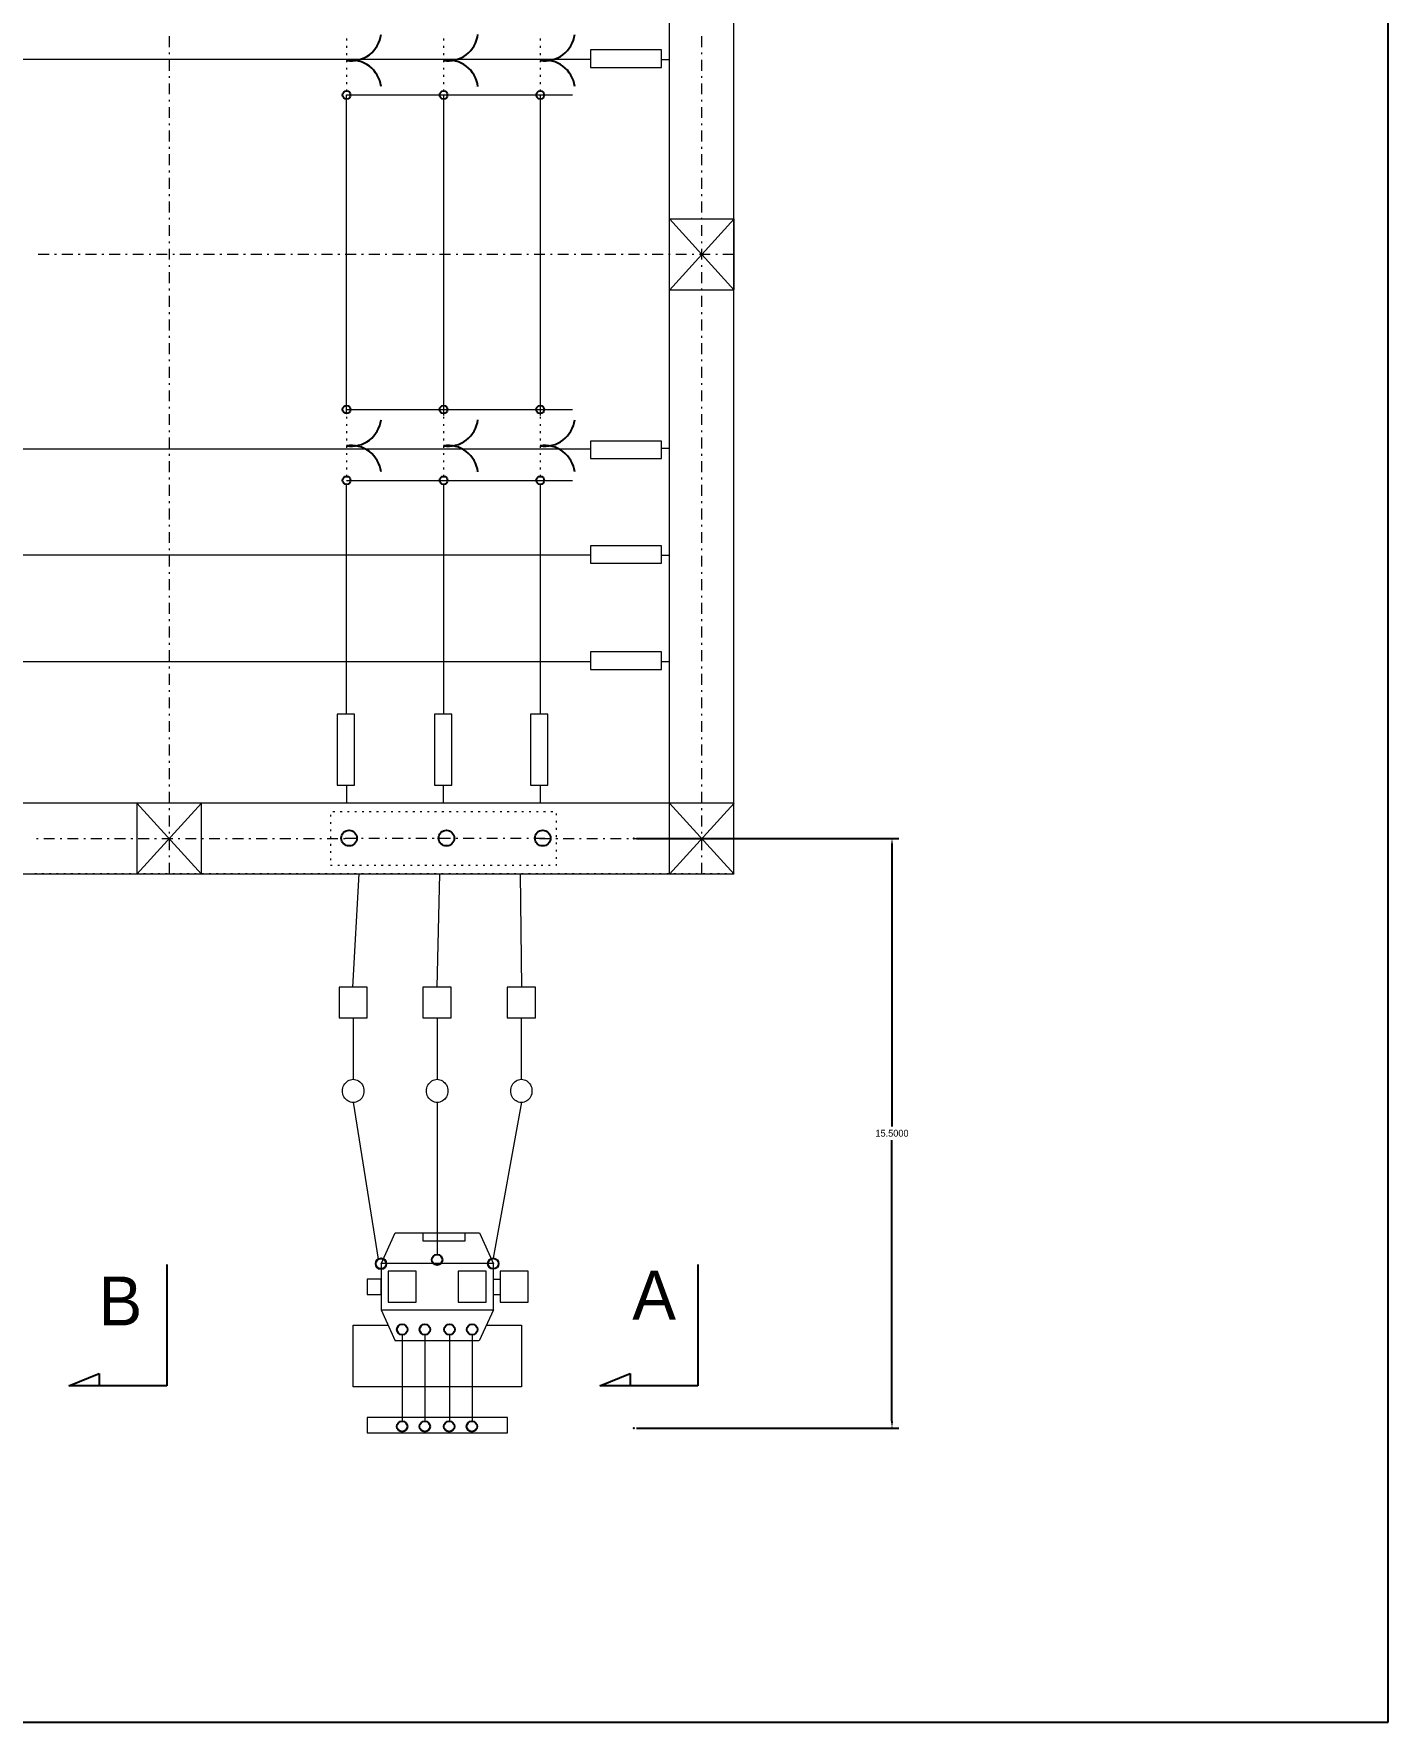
# Model space of a CAD drawing. Extents: x -61 to 79, y -16 to 64.
# Drawn here: x 43.36 to 78.97, y -16.41 to 27.98 of the extents above; entities that cross this region are included whole.
import ezdxf

# ---------------------------------------------------------------- set-up
doc = ezdxf.new("R2010")
doc.units = 0
doc.header["$MEASUREMENT"] = 0
doc.layers.get('0').update_dxf_attribs({"linetype": 'CONTINUOUS'})
doc.dimstyles.get("Standard").update_dxf_attribs({"dimtxt": 0.18, "dimasz": 0.18, "dimexe": 0.18, "dimexo": 0.0625, "dimgap": 0.09, "dimtad": 0, "dimtih": 1, "dimtoh": 1, "dimdec": 4, "dimzin": 0, "dimdsep": 46, "dimtxsty": 'Standard', "dimcen": 0.09, "dimadec": 0, "dimazin": 0, "dimtfac": 1, "dimtdec": 4, "dimtofl": 0, "dimtmove": 0, "dimatfit": 3, "dimfxl": 1, "dimtolj": 1, "dimtzin": 0, "dimarcsym": 0})

# ---------------------------------------------------------------- blocks, each defined once
blk = doc.blocks.new('*D19')
at = {"color": 0, "lineweight": -2, "transparency": 16777216}
for p, q in [((59.201, 6.826), (66.103, 6.826)), ((65.923, 6.646), (65.923, -0.744)), ((65.923, -8.494), (65.923, -1.104)), ((59.201, -8.674), (66.103, -8.674))]:
    blk.add_line(p, q, dxfattribs=at)
at = {"color": 0, "transparency": 16777216}
for p in [(59.139, 6.826), (59.139, -8.674), (65.923, -8.674)]:
    blk.add_point(p, dxfattribs=at)
for points in [[(65.893, 6.646), (65.953, 6.646), (65.923, 6.826)], [(65.893, -8.494), (65.953, -8.494), (65.923, -8.674)]]:
    blk.add_solid(points, dxfattribs=at)
at = {"color": 0, "transparency": 16777216, "insert": (65.923, -0.924), "char_height": 0.18, "attachment_point": 5}
blk.add_mtext('\\A1;15.5000', dxfattribs=at)

msp = doc.modelspace()

# ---------------------------------------------------------------- linework, layer by layer
at = {"color": 7, "true_color": 0xffffff}
for p, q in [((78.97177, -16.4069), (78.97177, 63.5931)), ((46.85354, -4.37755), (46.85354, -7.56647)), ((60.81649, -4.37755), (60.81649, -7.56647)), ((44.2771, -7.56647), (45.07736, -7.24084)), ((45.07736, -7.24084), (45.07736, -7.56647)), ((58.24005, -7.56647), (59.04032, -7.24084)), ((59.04032, -7.24084), (59.04032, -7.56647)), ((46.85354, -7.56647), (44.2771, -7.56647)), ((60.81649, -7.56647), (58.24005, -7.56647)), ((-61.02823, -16.4069), (78.97177, -16.4069))]:
    msp.add_line(p, q, dxfattribs=at)
at = {"lineweight": 9}
for p, q in [((51.58151, 26.36971), (57.52107, 26.36971)), ((51.58151, 18.10106), (57.52107, 18.10106)), ((51.58151, 16.23843), (57.52107, 16.23843))]:
    msp.add_line(p, q, dxfattribs=at)
at = {"color": 33, "lineweight": 9}
for p, q in [((51.58151, 17.99472), (51.58151, 26.3697)), ((51.58151, 10.09144), (51.58151, 16.1323))]:
    msp.add_line(p, q, dxfattribs=at)
at = {"lineweight": 9}
for points in [[(61.76521, 5.8949), (61.76521, 38.46974), (-51.98675, 38.46974), (-50.28564, 36.60121)], [(-51.98675, 38.46974), (-51.98675, 5.8949), (61.76521, 5.8949), (61.71741, 5.8949)], [(60.06979, 5.8949), (60.06979, 38.46974), (61.77111, 36.60121)], [(46.91346, 27.91582), (46.91346, 27.62943)], [(51.58151, 27.85012), (51.58151, 27.80232)], [(51.58151, 27.65912), (51.58151, 27.61132)], [(54.13044, 27.85012), (54.13044, 27.80232)], [(54.13044, 27.65912), (54.13044, 27.61132)], [(56.67347, 27.85012), (56.67347, 27.80232)], [(56.67347, 27.65912), (56.67347, 27.61132)], [(60.9174, 27.91582), (60.9174, 27.62943)], [(46.91346, 27.48602), (46.91346, 27.43821)], [(46.91346, 27.29502), (46.91346, 27.00841)], [(51.58151, 27.46812), (51.58151, 27.42032)], [(51.58151, 27.27712), (51.58151, 27.22932)], [(51.58151, 27.08612), (51.58151, 27.03832)], [(54.13044, 27.46812), (54.13044, 27.42032)], [(54.13044, 27.27712), (54.13044, 27.22932)], [(54.13044, 27.08612), (54.13044, 27.03832)], [(56.67347, 27.46812), (56.67347, 27.42032)], [(56.67347, 27.27712), (56.67347, 27.22932)], [(56.67347, 27.08612), (56.67347, 27.03832)], [(59.86568, 27.30091), (60.07528, 27.30091)], [(60.9174, 27.48602), (60.9174, 27.43821)], [(60.9174, 27.29502), (60.9174, 27.00841)], [(46.91346, 26.86521), (46.91346, 26.81741)], [(46.91346, 26.67421), (46.91346, 26.3876)], [(51.58151, 26.89512), (51.58151, 26.84731)], [(51.58151, 26.70412), (51.58151, 26.65631)], [(54.13044, 26.89512), (54.13044, 26.84731)], [(54.13044, 26.70412), (54.13044, 26.65631)], [(56.67347, 26.89512), (56.67347, 26.84731)], [(56.67347, 26.70412), (56.67347, 26.65631)], [(60.9174, 26.86521), (60.9174, 26.81741)], [(60.9174, 26.67421), (60.9174, 26.3876)], [(46.91346, 26.24441), (46.91346, 26.1966)], [(51.58151, 26.51312), (51.58151, 26.46531)], [(54.13044, 26.51312), (54.13044, 26.46531)], [(54.98415, 26.59061), (54.98415, 26.59061)], [(56.67347, 26.51312), (56.67347, 26.46531)], [(60.9174, 26.24441), (60.9174, 26.1966)], [(46.91346, 26.0534), (46.91346, 25.7668)], [(60.9174, 26.0534), (60.9174, 25.7668)], [(46.91346, 25.6236), (46.91346, 25.5758)], [(46.91346, 25.4326), (46.91346, 25.14599)], [(60.9174, 25.6236), (60.9174, 25.5758)], [(60.9174, 25.4326), (60.9174, 25.14599)], [(46.91346, 25.00279), (46.91346, 24.95499)], [(60.9174, 25.00279), (60.9174, 24.95499)], [(46.91346, 24.81179), (46.91346, 24.52519)], [(60.9174, 24.81179), (60.9174, 24.52519)], [(46.91346, 24.38199), (46.91346, 24.33418)], [(46.91346, 24.19099), (46.91346, 23.90438)], [(60.9174, 24.38199), (60.9174, 24.33418)], [(60.9174, 24.19099), (60.9174, 23.90438)], [(46.91346, 23.76118), (46.91346, 23.71338)], [(46.91346, 23.57018), (46.91346, 23.28357)], [(60.9174, 23.76118), (60.9174, 23.71338)], [(60.9174, 23.57018), (60.9174, 23.28357)], [(46.91346, 23.14038), (46.91346, 23.09257)], [(60.06979, 21.25416), (60.06979, 23.11047), (61.76521, 23.11047), (61.76521, 21.25416)], [(61.77111, 23.11047), (60.06979, 21.24216)], [(60.06979, 23.11047), (61.77111, 21.24216)], [(60.9174, 23.14038), (60.9174, 23.09257)], [(46.91346, 22.94937), (46.91346, 22.66277)], [(60.9174, 22.94937), (60.9174, 22.66277)], [(46.91346, 22.51957), (46.91346, 22.47177)], [(46.91346, 22.32857), (46.91346, 22.04196)], [(60.9174, 22.51957), (60.9174, 22.47177)], [(60.9174, 22.32857), (60.9174, 22.04196)], [(43.76163, 22.17926), (43.47502, 22.17926)], [(43.95263, 22.17926), (43.90483, 22.17926)], [(44.38243, 22.17926), (44.09583, 22.17926)], [(44.57344, 22.17926), (44.52563, 22.17926)], [(45.00324, 22.17926), (44.71663, 22.17926)], [(45.19424, 22.17926), (45.14644, 22.17926)], [(45.62405, 22.17926), (45.33744, 22.17926)], [(45.81505, 22.17926), (45.76725, 22.17926)], [(46.24485, 22.17926), (45.95825, 22.17926)], [(46.43585, 22.17926), (46.38805, 22.17926)], [(46.86566, 22.17926), (46.57905, 22.17926)], [(46.91346, 21.89876), (46.91346, 21.85096)], [(47.05666, 22.17926), (47.00886, 22.17926)], [(47.48647, 22.17926), (47.19986, 22.17926)], [(47.67747, 22.17926), (47.62966, 22.17926)], [(48.10727, 22.17926), (47.82066, 22.17926)], [(48.29827, 22.17926), (48.25047, 22.17926)], [(48.72808, 22.17926), (48.44147, 22.17926)], [(48.91908, 22.17926), (48.87128, 22.17926)], [(49.34888, 22.17926), (49.06228, 22.17926)], [(49.53988, 22.17926), (49.49208, 22.17926)], [(49.96969, 22.17926), (49.68308, 22.17926)], [(50.16069, 22.17926), (50.11289, 22.17926)], [(50.5905, 22.17926), (50.30389, 22.17926)], [(50.7815, 22.17926), (50.73369, 22.17926)], [(51.2113, 22.17926), (50.92491, 22.17926)], [(51.4023, 22.17926), (51.3545, 22.17926)], [(51.83211, 22.17926), (51.54571, 22.17926)], [(52.02311, 22.17926), (51.97531, 22.17926)], [(52.45291, 22.17926), (52.16652, 22.17926)], [(52.64391, 22.17926), (52.59632, 22.17926)], [(53.07372, 22.17926), (52.78732, 22.17926)], [(53.26472, 22.17926), (53.21713, 22.17926)], [(53.69453, 22.17926), (53.40813, 22.17926)], [(53.88553, 22.17926), (53.83793, 22.17926)], [(54.31533, 22.17926), (54.02894, 22.17926)], [(54.50633, 22.17926), (54.45874, 22.17926)], [(54.93614, 22.17926), (54.64974, 22.17926)], [(55.12714, 22.17926), (55.07955, 22.17926)], [(55.55694, 22.17926), (55.27055, 22.17926)], [(55.74794, 22.17926), (55.70035, 22.17926)], [(56.17775, 22.17926), (55.89135, 22.17926)], [(56.36875, 22.17926), (56.32116, 22.17926)], [(56.79856, 22.17926), (56.51216, 22.17926)], [(56.98977, 22.17926), (56.94196, 22.17926)], [(57.41936, 22.17926), (57.13297, 22.17926)], [(57.61057, 22.17926), (57.56277, 22.17926)], [(58.04017, 22.17926), (57.75377, 22.17926)], [(58.23138, 22.17926), (58.18358, 22.17926)], [(58.66118, 22.17926), (58.37458, 22.17926)], [(58.85219, 22.17926), (58.80438, 22.17926)], [(59.28199, 22.17926), (58.99538, 22.17926)], [(59.47299, 22.17926), (59.42519, 22.17926)], [(59.9028, 22.17926), (59.61619, 22.17926)], [(60.0938, 22.17926), (60.04599, 22.17926)], [(60.5236, 22.17926), (60.237, 22.17926)], [(60.7146, 22.17926), (60.6668, 22.17926)], [(61.14441, 22.17926), (60.8578, 22.17926)], [(60.9174, 21.89876), (60.9174, 21.85096)], [(61.33541, 22.17926), (61.28761, 22.17926)], [(61.76521, 22.17926), (61.47861, 22.17926)], [(46.91346, 21.70776), (46.91346, 21.42116)], [(60.9174, 21.70776), (60.9174, 21.42116)], [(46.91346, 21.27796), (46.91346, 21.23015)], [(46.91346, 21.08696), (46.91346, 20.80035)], [(60.06979, 21.24805), (61.76521, 21.24805)], [(60.9174, 21.27796), (60.9174, 21.23015)], [(60.9174, 21.08696), (60.9174, 20.80035)], [(46.91346, 20.65715), (46.91346, 20.60935)], [(46.91346, 20.46615), (46.91346, 20.17954)], [(60.9174, 20.65715), (60.9174, 20.60935)], [(60.9174, 20.46615), (60.9174, 20.17954)], [(46.91346, 20.03634), (46.91346, 19.98854)], [(60.9174, 20.03634), (60.9174, 19.98854)], [(46.91346, 19.84534), (46.91346, 19.55874)], [(60.9174, 19.84534), (60.9174, 19.55874)], [(46.91346, 19.41554), (46.91346, 19.36774)], [(46.91346, 19.22454), (46.91346, 18.93793)], [(60.9174, 19.41554), (60.9174, 19.36774)], [(60.9174, 19.22454), (60.9174, 18.93793)], [(46.91346, 18.79473), (46.91346, 18.74693)], [(60.9174, 18.79473), (60.9174, 18.74693)], [(46.91346, 18.60373), (46.91346, 18.31712)], [(60.9174, 18.60373), (60.9174, 18.31712)], [(46.91346, 18.17393), (46.91346, 18.12612)], [(46.91346, 17.98293), (46.91346, 17.69632)], [(51.58151, 17.90985), (51.58151, 17.86204)], [(54.13044, 17.90985), (54.13044, 17.86204)], [(56.67347, 17.90985), (56.67347, 17.86204)], [(60.9174, 18.17393), (60.9174, 18.12612)], [(60.9174, 17.98293), (60.9174, 17.69632)], [(46.91346, 17.55312), (46.91346, 17.50532)], [(46.91346, 17.36212), (46.91346, 17.07551)], [(51.58151, 17.71885), (51.58151, 17.67104)], [(51.58151, 17.52785), (51.58151, 17.48004)], [(51.58151, 17.33684), (51.58151, 17.28904)], [(54.13044, 17.71885), (54.13044, 17.67104)], [(54.13044, 17.52785), (54.13044, 17.48004)], [(54.13044, 17.33684), (54.13044, 17.28904)], [(56.67347, 17.71885), (56.67347, 17.67104)], [(56.67347, 17.52785), (56.67347, 17.48004)], [(56.67347, 17.33684), (56.67347, 17.28904)], [(60.9174, 17.55312), (60.9174, 17.50532)], [(60.9174, 17.36212), (60.9174, 17.07551)], [(46.91346, 16.93231), (46.91346, 16.88451)], [(51.58151, 17.14584), (51.58151, 17.09804)], [(51.58151, 16.95484), (51.58151, 16.90704)], [(54.13044, 17.14584), (54.13044, 17.09804)], [(54.13044, 16.95484), (54.13044, 16.90704)], [(56.67347, 17.14584), (56.67347, 17.09804)], [(56.67347, 16.95484), (56.67347, 16.90704)], [(59.86568, 17.08105), (60.07528, 17.08105)], [(60.9174, 16.93231), (60.9174, 16.88451)], [(46.91346, 16.74131), (46.91346, 16.45471)], [(51.58151, 16.76384), (51.58151, 16.71604)], [(51.58151, 16.57284), (51.58151, 16.52504)], [(54.13044, 16.76384), (54.13044, 16.71604)], [(54.13044, 16.57284), (54.13044, 16.52504)], [(54.98415, 16.45933), (54.98415, 16.45933)], [(56.67347, 16.76384), (56.67347, 16.71604)], [(56.67347, 16.57284), (56.67347, 16.52504)], [(60.9174, 16.74131), (60.9174, 16.45471)], [(46.91346, 16.31151), (46.91346, 16.26371)], [(46.91346, 16.12051), (46.91346, 15.8339)], [(51.58151, 16.38184), (51.58151, 16.33404)], [(54.13044, 16.38184), (54.13044, 16.33404)], [(56.67347, 16.38184), (56.67347, 16.33404)], [(60.9174, 16.31151), (60.9174, 16.26371)], [(60.9174, 16.12051), (60.9174, 15.8339)], [(46.91346, 15.6907), (46.91346, 15.6429)], [(60.9174, 15.6907), (60.9174, 15.6429)], [(46.91346, 15.4997), (46.91346, 15.21309)], [(60.9174, 15.4997), (60.9174, 15.21309)], [(46.91346, 15.0699), (46.91346, 15.02209)], [(46.91346, 14.87868), (46.91346, 14.59229)], [(60.9174, 15.0699), (60.9174, 15.02209)], [(60.9174, 14.87868), (60.9174, 14.59229)], [(46.91346, 14.44909), (46.91346, 14.40129)], [(46.91346, 14.25788), (46.91346, 13.97148)], [(59.86568, 14.27081), (60.07528, 14.27081)], [(60.9174, 14.44909), (60.9174, 14.40129)], [(60.9174, 14.25788), (60.9174, 13.97148)], [(46.91346, 13.82828), (46.91346, 13.78048)], [(60.9174, 13.82828), (60.9174, 13.78048)], [(46.91346, 13.63707), (46.91346, 13.35068)], [(60.9174, 13.63707), (60.9174, 13.35068)], [(46.91346, 13.20727), (46.91346, 13.15968)], [(46.91346, 13.01627), (46.91346, 12.72987)], [(60.9174, 13.20727), (60.9174, 13.15968)], [(60.9174, 13.01627), (60.9174, 12.72987)], [(46.91346, 12.58646), (46.91346, 12.53887)], [(60.9174, 12.58646), (60.9174, 12.53887)], [(46.91346, 12.39546), (46.91346, 12.10906)], [(60.9174, 12.39546), (60.9174, 12.10906)], [(46.91346, 11.96566), (46.91346, 11.91806)], [(46.91346, 11.77465), (46.91346, 11.48826)], [(60.9174, 11.96566), (60.9174, 11.91806)], [(60.9174, 11.77465), (60.9174, 11.48826)], [(46.91346, 11.34485), (46.91346, 11.29726)], [(46.91346, 11.15385), (46.91346, 10.86745)], [(59.86568, 11.47604), (60.07528, 11.47604)], [(60.9174, 11.34485), (60.9174, 11.29726)], [(60.9174, 11.15385), (60.9174, 10.86745)], [(46.91346, 10.72404), (46.91346, 10.67645)], [(60.9174, 10.72404), (60.9174, 10.67645)], [(46.91346, 10.53304), (46.91346, 10.24665)], [(60.9174, 10.53304), (60.9174, 10.24665)], [(46.91346, 10.10324), (46.91346, 10.05565)], [(46.91346, 9.91224), (46.91346, 9.62584)], [(60.9174, 10.10324), (60.9174, 10.05565)], [(60.9174, 9.91224), (60.9174, 9.62584)], [(46.91346, 9.48243), (46.91346, 9.43484)], [(60.9174, 9.48243), (60.9174, 9.43484)], [(46.91346, 9.29143), (46.91346, 9.00503)], [(60.9174, 9.29143), (60.9174, 9.00503)], [(46.91346, 8.86163), (46.91346, 8.81382)], [(46.91346, 8.67062), (46.91346, 8.38423)], [(60.9174, 8.86163), (60.9174, 8.81382)], [(60.9174, 8.67062), (60.9174, 8.38423)], [(46.91346, 8.24082), (46.91346, 8.19302)], [(46.91346, 8.04982), (46.91346, 7.76342)], [(51.5754, 8.22292), (51.5754, 7.76342)], [(54.12433, 8.22292), (54.12433, 7.76342)], [(56.66736, 8.22292), (56.66736, 7.76342)], [(60.9174, 8.24082), (60.9174, 8.19302)], [(60.9174, 8.04982), (60.9174, 7.76342)], [(61.76521, 7.75732), (-51.98675, 7.75732), (-50.28564, 5.889)], [(47.76696, 5.889), (46.06564, 7.75732), (46.06564, 5.90079)], [(47.76696, 7.75732), (46.06564, 5.889)], [(46.91346, 7.62001), (46.91346, 7.57221)], [(47.76107, 7.75732), (47.76107, 5.90079)], [(61.77111, 7.75732), (60.06979, 5.889)], [(60.06979, 7.75732), (61.77111, 5.889)], [(60.9174, 7.62001), (60.9174, 7.57221)], [(46.91346, 7.42901), (46.91346, 7.14241)], [(51.1576, 7.44691), (51.1576, 7.39911)], [(51.1576, 7.25591), (51.1576, 7.20811)], [(51.27111, 7.52462), (51.2233, 7.52462)], [(51.46211, 7.52462), (51.41431, 7.52462)], [(51.65311, 7.52462), (51.60531, 7.52462)], [(51.84411, 7.52462), (51.79631, 7.52462)], [(52.03511, 7.52462), (51.98731, 7.52462)], [(52.22611, 7.52462), (52.17831, 7.52462)], [(52.41711, 7.52462), (52.36931, 7.52462)], [(52.60811, 7.52462), (52.56031, 7.52462)], [(52.79912, 7.52462), (52.75152, 7.52462)], [(52.99012, 7.52462), (52.94252, 7.52462)], [(53.18112, 7.52462), (53.13353, 7.52462)], [(53.37233, 7.52462), (53.32453, 7.52462)], [(53.56333, 7.52462), (53.51553, 7.52462)], [(53.75433, 7.52462), (53.70653, 7.52462)], [(53.94533, 7.52462), (53.89753, 7.52462)], [(54.13633, 7.52462), (54.08853, 7.52462)], [(54.32733, 7.52462), (54.27953, 7.52462)], [(54.51834, 7.52462), (54.47053, 7.52462)], [(54.70934, 7.52462), (54.66153, 7.52462)], [(54.90034, 7.52462), (54.85254, 7.52462)], [(55.09134, 7.52462), (55.04375, 7.52462)], [(55.28234, 7.52462), (55.23475, 7.52462)], [(55.47355, 7.52462), (55.42575, 7.52462)], [(55.66455, 7.52462), (55.61675, 7.52462)], [(55.85555, 7.52462), (55.80775, 7.52462)], [(56.04655, 7.52462), (55.99875, 7.52462)], [(56.23756, 7.52462), (56.18975, 7.52462)], [(56.42856, 7.52462), (56.38075, 7.52462)], [(56.61956, 7.52462), (56.57176, 7.52462)], [(56.81056, 7.52462), (56.76276, 7.52462)], [(57.00156, 7.52462), (56.95376, 7.52462)], [(57.10306, 7.43491), (57.10306, 7.48271)], [(57.10306, 7.24391), (57.10306, 7.29171)], [(60.9174, 7.42901), (60.9174, 7.14241)], [(43.42722, 6.82611), (43.47502, 6.82611)], [(43.61822, 6.82611), (43.90483, 6.82611)], [(44.04803, 6.82611), (44.09583, 6.82611)], [(44.23903, 6.82611), (44.52563, 6.82611)], [(44.66883, 6.82611), (44.71663, 6.82611)], [(44.86004, 6.82611), (45.14644, 6.82611)], [(45.28964, 6.82611), (45.33744, 6.82611)], [(45.48085, 6.82611), (45.76725, 6.82611)], [(45.91044, 6.82611), (45.95825, 6.82611)], [(46.10165, 6.82611), (46.38805, 6.82611)], [(46.53146, 6.82611), (46.57905, 6.82611)], [(46.72246, 6.82611), (47.00886, 6.82611)], [(46.91346, 6.99921), (46.91346, 6.9514)], [(46.91346, 6.80821), (46.91346, 6.5216)], [(47.15227, 6.82611), (47.19986, 6.82611)], [(47.34327, 6.82611), (47.62966, 6.82611)], [(47.77307, 6.82611), (47.82066, 6.82611)], [(47.96407, 6.82611), (48.25047, 6.82611)], [(48.39388, 6.82611), (48.44147, 6.82611)], [(48.58488, 6.82611), (48.87128, 6.82611)], [(49.01468, 6.82611), (49.06228, 6.82611)], [(49.20569, 6.82611), (49.49208, 6.82611)], [(49.63549, 6.82611), (49.68308, 6.82611)], [(49.82649, 6.82611), (50.11289, 6.82611)], [(50.2563, 6.82611), (50.30389, 6.82611)], [(50.4473, 6.82611), (50.73369, 6.82611)], [(50.8771, 6.82611), (50.92491, 6.82611)], [(51.0681, 6.82611), (51.3545, 6.82611)], [(51.1576, 7.06491), (51.1576, 7.01711)], [(51.1576, 6.87391), (51.1576, 6.82611)], [(51.1576, 6.68291), (51.1576, 6.63511)], [(51.49791, 6.82611), (51.54571, 6.82611)], [(51.54235, 6.83388), (51.82875, 6.83388)], [(51.97216, 6.83388), (52.01996, 6.83388)], [(52.16316, 6.83388), (52.44976, 6.83388)], [(52.59296, 6.83388), (52.64076, 6.83388)], [(52.78396, 6.83388), (53.07057, 6.83388)], [(53.21377, 6.83388), (53.26157, 6.83388)], [(53.40477, 6.83388), (53.69138, 6.83388)], [(53.83457, 6.83388), (53.88238, 6.83388)], [(54.02558, 6.83388), (54.31218, 6.83388)], [(54.45538, 6.83388), (54.50318, 6.83388)], [(54.64638, 6.83388), (54.93299, 6.83388)], [(55.07619, 6.83388), (55.12399, 6.83388)], [(55.26719, 6.83388), (55.55379, 6.83388)], [(55.69699, 6.83388), (55.7448, 6.83388)], [(55.88799, 6.83388), (56.1746, 6.83388)], [(56.3178, 6.83388), (56.3656, 6.83388)], [(56.5088, 6.83388), (56.79541, 6.83388)], [(56.65536, 6.82611), (56.94196, 6.82611)], [(57.08516, 6.82611), (57.13297, 6.82611)], [(57.10306, 7.05291), (57.10306, 7.10071)], [(57.10306, 6.86191), (57.10306, 6.90971)], [(57.10306, 6.6709), (57.10306, 6.71871)], [(57.27616, 6.82611), (57.56277, 6.82611)], [(57.70597, 6.82611), (57.75377, 6.82611)], [(57.89697, 6.82611), (58.18358, 6.82611)], [(58.32677, 6.82611), (58.37458, 6.82611)], [(58.51778, 6.82611), (58.80438, 6.82611)], [(58.94758, 6.82611), (58.99538, 6.82611)], [(59.13858, 6.82611), (59.42519, 6.82611)], [(59.56839, 6.82611), (59.61619, 6.82611)], [(59.75939, 6.82611), (60.04599, 6.82611)], [(60.18919, 6.82611), (60.237, 6.82611)], [(60.38019, 6.82611), (60.6668, 6.82611)], [(60.81, 6.82611), (60.8578, 6.82611)], [(60.9174, 6.99921), (60.9174, 6.9514)], [(60.9174, 6.80821), (60.9174, 6.5216)], [(61.001, 6.82611), (61.28761, 6.82611)], [(61.4308, 6.82611), (61.47861, 6.82611)], [(61.62181, 6.82611), (61.76521, 6.82611)], [(46.91346, 6.3784), (46.91346, 6.3306)], [(51.1576, 6.49191), (51.1576, 6.4441)], [(51.1576, 6.30091), (51.1576, 6.2531)], [(57.10306, 6.4799), (57.10306, 6.52771)], [(57.10306, 6.2889), (57.10306, 6.33671)], [(60.9174, 6.3784), (60.9174, 6.3306)], [(43.42722, 5.8949), (43.37963, 5.8949)], [(43.61822, 5.8949), (43.57063, 5.8949)], [(43.80943, 5.8949), (43.76163, 5.8949)], [(44.00043, 5.8949), (43.95263, 5.8949)], [(44.19143, 5.8949), (44.14363, 5.8949)], [(44.38243, 5.8949), (44.33463, 5.8949)], [(44.57344, 5.8949), (44.52563, 5.8949)], [(44.76444, 5.8949), (44.71663, 5.8949)], [(44.95544, 5.8949), (44.90764, 5.8949)], [(45.14644, 5.8949), (45.09864, 5.8949)], [(45.33744, 5.8949), (45.28964, 5.8949)], [(45.52844, 5.8949), (45.48085, 5.8949)], [(45.71944, 5.8949), (45.67185, 5.8949)], [(45.91044, 5.8949), (45.86285, 5.8949)], [(46.10165, 5.8949), (46.05385, 5.8949)], [(46.29266, 5.8949), (46.24485, 5.8949)], [(46.48366, 5.8949), (46.43585, 5.8949)], [(46.67466, 5.8949), (46.62686, 5.8949)], [(46.86566, 5.8949), (46.81786, 5.8949)], [(46.91346, 6.1874), (46.91346, 5.90079)], [(47.05666, 5.8949), (47.00886, 5.8949)], [(47.24766, 5.8949), (47.19986, 5.8949)], [(47.43866, 5.8949), (47.39086, 5.8949)], [(47.62966, 5.8949), (47.58186, 5.8949)], [(47.82066, 5.8949), (47.77307, 5.8949)], [(48.01167, 5.8949), (47.96407, 5.8949)], [(48.20288, 5.8949), (48.15507, 5.8949)], [(48.39388, 5.8949), (48.34608, 5.8949)], [(48.58488, 5.8949), (48.53708, 5.8949)], [(48.77588, 5.8949), (48.72808, 5.8949)], [(48.96688, 5.8949), (48.91908, 5.8949)], [(49.15788, 5.8949), (49.11008, 5.8949)], [(49.34888, 5.8949), (49.30108, 5.8949)], [(49.53988, 5.8949), (49.49208, 5.8949)], [(49.73089, 5.8949), (49.68308, 5.8949)], [(49.92189, 5.8949), (49.87429, 5.8949)], [(50.11289, 5.8949), (50.0653, 5.8949)], [(50.30389, 5.8949), (50.2563, 5.8949)], [(50.4951, 5.8949), (50.4473, 5.8949)], [(50.6861, 5.8949), (50.6383, 5.8949)], [(50.8771, 5.8949), (50.8293, 5.8949)], [(51.0681, 5.8949), (51.0203, 5.8949)], [(51.1576, 6.1217), (51.2054, 6.1217)], [(51.2591, 5.8949), (51.2113, 5.8949)], [(51.3486, 6.1217), (51.39641, 6.1217)], [(51.45011, 5.8949), (51.4023, 5.8949)], [(51.5396, 6.1217), (51.58741, 6.1217)], [(51.64111, 5.8949), (51.5933, 5.8949)], [(51.73061, 6.1217), (51.77841, 6.1217)], [(51.90609, 5.8949), (51.7373, 2.92015)], [(51.83211, 5.8949), (51.7843, 5.8949)], [(51.92161, 6.1217), (51.96941, 6.1217)], [(52.02311, 5.8949), (51.97531, 5.8949)], [(52.11261, 6.1217), (52.16041, 6.1217)], [(52.21411, 5.8949), (52.16652, 5.8949)], [(52.30382, 6.1217), (52.35141, 6.1217)], [(52.40511, 5.8949), (52.35752, 5.8949)], [(52.49482, 6.1217), (52.54241, 6.1217)], [(52.59632, 5.8949), (52.54852, 5.8949)], [(52.68582, 6.1217), (52.73341, 6.1217)], [(52.78732, 5.8949), (52.73952, 5.8949)], [(52.87682, 6.1217), (52.92462, 6.1217)], [(52.97832, 5.8949), (52.93052, 5.8949)], [(53.06782, 6.1217), (53.11563, 6.1217)], [(53.16933, 5.8949), (53.12152, 5.8949)], [(53.25882, 6.1217), (53.30663, 6.1217)], [(53.36033, 5.8949), (53.31252, 5.8949)], [(53.44983, 6.1217), (53.49763, 6.1217)], [(53.55133, 5.8949), (53.50352, 5.8949)], [(53.64083, 6.1217), (53.68863, 6.1217)], [(53.74233, 5.8949), (53.69453, 5.8949)], [(53.83183, 6.1217), (53.87963, 6.1217)], [(53.93333, 5.8949), (53.88553, 5.8949)], [(54.02521, 5.8949), (53.95093, 2.92015)], [(54.02283, 6.1217), (54.07063, 6.1217)], [(54.12433, 5.8949), (54.07653, 5.8949)], [(54.21383, 6.1217), (54.26163, 6.1217)], [(54.31533, 5.8949), (54.26774, 5.8949)], [(54.40483, 6.1217), (54.45263, 6.1217)], [(54.50633, 5.8949), (54.45874, 5.8949)], [(54.59604, 6.1217), (54.64363, 6.1217)], [(54.69733, 5.8949), (54.64974, 5.8949)], [(54.78704, 6.1217), (54.83464, 6.1217)], [(54.88855, 5.8949), (54.84074, 5.8949)], [(54.97804, 6.1217), (55.02585, 6.1217)], [(55.07955, 5.8949), (55.03174, 5.8949)], [(55.16905, 6.1217), (55.21685, 6.1217)], [(55.27055, 5.8949), (55.22274, 5.8949)], [(55.36005, 6.1217), (55.40785, 6.1217)], [(55.46155, 5.8949), (55.41375, 5.8949)], [(55.55105, 6.1217), (55.59885, 6.1217)], [(55.65255, 5.8949), (55.60475, 5.8949)], [(55.74205, 6.1217), (55.78985, 6.1217)], [(55.84355, 5.8949), (55.79575, 5.8949)], [(55.93305, 6.1217), (55.98085, 6.1217)], [(56.03455, 5.8949), (55.98675, 5.8949)], [(56.12405, 6.1217), (56.17185, 6.1217)], [(56.14434, 5.8949), (56.1775, 2.92015)], [(56.22555, 5.8949), (56.17775, 5.8949)], [(56.31505, 6.1217), (56.36285, 6.1217)], [(56.41655, 5.8949), (56.36875, 5.8949)], [(56.50605, 6.1217), (56.55386, 6.1217)], [(56.60755, 5.8949), (56.55996, 5.8949)], [(56.69726, 6.1217), (56.74486, 6.1217)], [(56.79856, 5.8949), (56.75096, 5.8949)], [(56.88827, 6.1217), (56.93586, 6.1217)], [(56.98977, 5.8949), (56.94196, 5.8949)], [(57.07927, 6.1217), (57.10306, 6.1217), (57.10306, 6.1457)], [(57.18077, 5.8949), (57.13297, 5.8949)], [(57.37177, 5.8949), (57.32397, 5.8949)], [(57.56277, 5.8949), (57.51497, 5.8949)], [(57.75377, 5.8949), (57.70597, 5.8949)], [(57.94477, 5.8949), (57.89697, 5.8949)], [(58.13577, 5.8949), (58.08797, 5.8949)], [(58.32677, 5.8949), (58.27897, 5.8949)], [(58.51778, 5.8949), (58.46997, 5.8949)], [(58.70878, 5.8949), (58.66118, 5.8949)], [(58.89978, 5.8949), (58.85219, 5.8949)], [(59.09078, 5.8949), (59.04319, 5.8949)], [(59.28199, 5.8949), (59.23419, 5.8949)], [(59.47299, 5.8949), (59.42519, 5.8949)], [(59.66399, 5.8949), (59.61619, 5.8949)], [(59.85499, 5.8949), (59.80719, 5.8949)], [(60.04599, 5.8949), (59.99819, 5.8949)], [(60.237, 5.8949), (60.18919, 5.8949)], [(60.428, 5.8949), (60.38019, 5.8949)], [(60.619, 5.8949), (60.57119, 5.8949)], [(60.81, 5.8949), (60.7622, 5.8949)], [(60.9174, 6.1874), (60.9174, 5.90079)], [(61.001, 5.8949), (60.95341, 5.8949)], [(61.192, 5.8949), (61.14441, 5.8949)], [(61.38321, 5.8949), (61.33541, 5.8949)], [(61.57421, 5.8949), (61.52641, 5.8949)], [(51.75077, 2.11164), (51.75077, 0.49976)], [(53.96381, 2.11164), (53.96381, 0.49976)], [(56.17156, 2.11164), (56.17156, 0.49976)], [(51.47597, 0.18876), (51.47597, 0.18876)], [(52.03581, 0.18876), (52.03581, 0.18876)], [(53.68389, 0.18876), (53.68389, 0.18876)], [(54.24355, 0.18876), (54.24355, 0.18876)], [(55.89694, 0.18876), (55.89694, 0.18876)], [(56.4566, 0.18876), (56.4566, 0.18876)], [(51.75077, -0.10652), (52.41133, -4.23413)], [(53.96381, -0.10652), (53.96381, -4.11047)], [(56.17668, -0.10652), (55.43564, -4.21201)], [(52.48668, -4.35636), (52.85455, -3.54274), (55.0729, -3.54274), (55.44076, -4.35636)], [(53.59065, -3.54274), (53.59065, -3.75007), (53.95851, -3.75007), (54.69973, -3.75007), (54.69973, -3.54274)], [(55.43564, -4.75549), (55.61702, -4.75549)], [(55.43564, -5.15974), (55.61702, -5.15974)], [(52.48668, -5.56399), (52.85985, -6.37779)], [(55.44076, -5.56399), (55.06759, -6.37779)], [(55.25427, -5.96824), (56.17668, -5.96824), (56.17668, -7.59054), (51.75077, -7.59054), (51.75077, -5.96824), (52.66806, -5.96824)], [(52.85455, -6.37249), (55.06247, -6.37249)], [(53.04122, -6.2222), (53.04122, -8.49229)], [(53.63727, -6.2222), (53.63727, -8.49229)], [(54.28506, -6.2222), (54.28506, -8.49242)], [(54.8811, -6.2222), (54.8811, -8.49237)]]:
    msp.add_lwpolyline(points, dxfattribs=at)
at = {"color": 131, "lineweight": 9}
for points in [[(59.86568, 27.09465), (59.86568, 27.55357), (57.99715, 27.55357), (57.99715, 27.09465)], [(59.86568, 16.81106), (59.86568, 17.26998), (57.99715, 17.26998), (57.99715, 16.81106)], [(59.86568, 14.05845), (59.86568, 14.51737), (57.99715, 14.51737), (57.99715, 14.05845)], [(59.86568, 11.26978), (59.86568, 11.7287), (57.99715, 11.7287), (57.99715, 11.26978)], [(51.33432, 8.22292), (51.79325, 8.22292), (51.79325, 10.09144), (51.33432, 10.09144)], [(53.89353, 8.22292), (54.35245, 8.22292), (54.35245, 10.09144), (53.89353, 10.09144)], [(56.41668, 8.22292), (56.8756, 8.22292), (56.8756, 10.09144), (56.41668, 10.09144)]]:
    msp.add_lwpolyline(points, close=True, dxfattribs=at)
at = {"color": 212, "lineweight": 9}
for points in [[(57.99715, 27.30091), (35.87076, 27.30091)], [(35.95693, 17.06351), (57.99715, 17.06351)], [(57.99715, 14.26988), (35.95693, 14.26988)], [(35.95693, 11.47626), (57.99715, 11.47626)]]:
    msp.add_lwpolyline(points, dxfattribs=at)
at = {"color": 33, "lineweight": 9}
for points in [[(54.13044, 26.3697), (54.13044, 17.99472), (54.13044, 17.94713)], [(56.67326, 26.3697), (56.67326, 17.99472), (56.67326, 17.94713)], [(54.13044, 16.1323), (54.13044, 10.09144)], [(56.67326, 16.1323), (56.67326, 10.09144)]]:
    msp.add_lwpolyline(points, dxfattribs=at)
at = {"lineweight": 9}
for points in [[(51.38272, 2.10653), (52.12394, 2.10653), (52.12394, 2.92015), (51.38272, 2.92015)], [(53.59065, 2.10653), (54.33168, 2.10653), (54.33168, 2.92015), (53.59065, 2.92015)], [(55.80369, 2.10653), (56.54473, 2.10653), (56.54473, 2.92015), (55.80369, 2.92015)], [(52.48668, -5.56929), (55.44076, -5.56929), (55.44076, -4.35124), (52.48668, -4.35124)], [(52.11863, -5.16504), (52.4918, -5.16504), (52.4918, -4.75549), (52.11863, -4.75549)], [(52.67318, -5.36708), (53.41439, -5.36708), (53.41439, -4.55346), (52.67318, -4.55346)], [(54.51305, -5.36708), (55.25427, -5.36708), (55.25427, -4.55346), (54.51305, -4.55346)], [(55.61702, -5.36708), (56.35823, -5.36708), (56.35823, -4.55346), (55.61702, -4.55346)], [(52.11863, -8.80329), (55.80881, -8.80329), (55.80881, -8.39374), (52.11863, -8.39374)]]:
    msp.add_lwpolyline(points, close=True, dxfattribs=at)
at = {"lineweight": 5}
for points in [[(51.47597, 0.18876), (51.47597, 0.18876)], [(52.03581, 0.18876), (52.03581, 0.18876), (52.03581, 0.18876)], [(53.68389, 0.18876), (53.68389, 0.18876)], [(54.24355, 0.18876), (54.24355, 0.18876), (54.24355, 0.18876)], [(55.89694, 0.18876), (55.89694, 0.18876)], [(56.4566, 0.18876), (56.4566, 0.18876), (56.4566, 0.18876)]]:
    msp.add_lwpolyline(points, dxfattribs=at)
at = {"color": 7}
for centre, radius in [((51.58151, 26.36971), 0.10613), ((54.13044, 26.36971), 0.10613), ((56.67347, 26.36971), 0.10613), ((51.58151, 18.10085), 0.10613), ((54.13044, 18.10085), 0.10613), ((56.67347, 18.10085), 0.10613), ((51.58151, 16.23843), 0.10613), ((54.13044, 16.23843), 0.10613), ((56.67347, 16.23843), 0.10613), ((51.64786, 6.83388), 0.20626), ((54.20735, 6.83388), 0.20626), ((56.73878, 6.83388), 0.20626)]:
    msp.add_circle(centre, radius, dxfattribs=at)
at = {"color": 7, "true_color": 0xffffff}
for centre in [(52.48668, -4.35124), (52.48668, -4.35636), (53.9616, -4.24971), (55.43845, -4.35124), (53.04447, -6.08295), (53.64052, -6.08295), (54.28831, -6.08295), (54.88435, -6.08295), (53.04122, -8.63154), (53.63695, -8.63154), (54.27894, -8.63154), (54.87653, -8.63154)]:
    msp.add_circle(centre, 0.13925, dxfattribs=at)
for centre, start, end in [((51.70179, 28.05973), 261.262437, 353.028692), ((54.25072, 28.05973), 261.262437, 353.028692), ((56.79375, 28.05973), 261.262437, 353.028692), ((51.70179, 26.49451), 6.971308, 98.737563), ((54.25072, 26.49451), 6.971308, 98.737563), ((56.79375, 26.49451), 6.971308, 98.737563), ((51.70179, 17.92845), 261.262437, 353.028692), ((54.25072, 17.92845), 261.262437, 353.028692), ((56.79375, 17.92845), 261.262437, 353.028692), ((51.70179, 16.36323), 6.971308, 98.737563), ((54.25072, 16.36323), 6.971308, 98.737563), ((56.79375, 16.36323), 6.971308, 98.737563)]:
    msp.add_arc(centre, 0.7918, start, end, dxfattribs=at)
at = {"lineweight": 5}
for points in [[(51.51235, 0.33905), (51.53813, 0.38586), (51.57451, 0.42718), (51.61602, 0.45314)], [(51.61602, 0.45314), (51.65734, 0.4791), (51.70926, 0.49464), (51.75589, 0.49464)], [(51.75589, 0.49464), (51.80251, 0.49464), (51.85444, 0.4791), (51.89576, 0.45314)], [(51.89576, 0.45314), (51.93726, 0.42718), (51.97364, 0.38586), (51.99942, 0.34435)], [(53.72009, 0.33905), (53.74606, 0.38586), (53.78226, 0.42718), (53.82376, 0.45314)], [(53.82376, 0.45314), (53.86527, 0.4791), (53.91701, 0.49464), (53.96381, 0.49464)], [(53.96381, 0.49464), (54.01044, 0.49464), (54.06218, 0.4791), (54.10368, 0.45314)], [(54.10368, 0.45314), (54.14519, 0.42718), (54.18139, 0.38586), (54.20735, 0.34435)], [(55.93314, 0.33905), (55.9591, 0.38586), (55.9953, 0.42718), (56.03681, 0.45314)], [(56.03681, 0.45314), (56.07831, 0.4791), (56.13005, 0.49464), (56.17668, 0.49464)], [(56.17668, 0.49464), (56.22348, 0.49464), (56.27523, 0.4791), (56.31673, 0.45314)], [(56.31673, 0.45314), (56.35823, 0.42718), (56.39443, 0.38586), (56.4204, 0.34435)], [(51.47597, 0.18876), (51.47597, 0.24068), (51.48639, 0.29773), (51.51235, 0.33905)], [(51.51235, 0.03335), (51.48639, 0.07997), (51.47597, 0.13702), (51.47597, 0.18876)], [(51.61602, -0.07544), (51.57451, -0.04966), (51.53813, -0.00815), (51.51235, 0.03335)], [(51.99942, 0.03335), (51.97364, -0.00815), (51.93726, -0.04966), (51.89576, -0.07544)], [(51.99942, 0.34435), (52.02539, 0.29773), (52.03581, 0.24068), (52.03581, 0.18876)], [(52.03581, 0.18876), (52.03581, 0.13702), (52.02539, 0.07997), (51.99942, 0.03335)], [(53.68389, 0.18876), (53.68389, 0.24068), (53.69431, 0.29773), (53.72009, 0.33905)], [(53.72009, 0.03335), (53.69431, 0.07997), (53.68389, 0.13702), (53.68389, 0.18876)], [(53.82376, -0.07544), (53.78226, -0.04966), (53.74606, -0.00815), (53.72009, 0.03335)], [(54.20735, 0.03335), (54.18139, -0.00815), (54.14519, -0.04966), (54.10368, -0.07544)], [(54.20735, 0.34435), (54.23331, 0.29773), (54.24355, 0.24068), (54.24355, 0.18876)], [(54.24355, 0.18876), (54.24355, 0.13702), (54.23331, 0.07997), (54.20735, 0.03335)], [(55.89694, 0.18876), (55.89694, 0.24068), (55.90718, 0.29773), (55.93314, 0.33905)], [(55.93314, 0.03335), (55.90718, 0.07997), (55.89694, 0.13702), (55.89694, 0.18876)], [(56.03681, -0.07544), (55.9953, -0.04966), (55.9591, -0.00815), (55.93314, 0.03335)], [(56.4204, 0.03335), (56.39443, -0.00815), (56.35823, -0.04966), (56.31673, -0.07544)], [(56.4204, 0.34435), (56.44636, 0.29773), (56.4566, 0.24068), (56.4566, 0.18876)], [(56.4566, 0.18876), (56.4566, 0.13702), (56.44636, 0.07997), (56.4204, 0.03335)], [(51.75589, -0.11694), (51.70926, -0.11694), (51.65734, -0.1014), (51.61602, -0.07544)], [(51.89576, -0.07544), (51.85444, -0.1014), (51.80251, -0.11694), (51.75589, -0.11694)], [(53.96381, -0.11694), (53.91701, -0.11694), (53.86527, -0.1014), (53.82376, -0.07544)], [(54.10368, -0.07544), (54.06218, -0.1014), (54.01044, -0.11694), (53.96381, -0.11694)], [(56.17668, -0.11694), (56.13005, -0.11694), (56.07831, -0.1014), (56.03681, -0.07544)], [(56.31673, -0.07544), (56.27523, -0.1014), (56.22348, -0.11694), (56.17668, -0.11694)]]:
    msp.add_open_spline(points, degree=3, dxfattribs=at)
at = {"lineweight": 9}
for points in [[(51.51235, 0.33905), (51.53813, 0.38586), (51.57451, 0.42718), (51.61602, 0.45314)], [(51.61602, 0.45314), (51.65734, 0.4791), (51.70926, 0.49464), (51.75589, 0.49464)], [(51.75589, 0.49464), (51.80251, 0.49464), (51.85444, 0.4791), (51.89576, 0.45314)], [(51.89576, 0.45314), (51.93726, 0.42718), (51.97364, 0.38586), (51.99942, 0.34435)], [(53.72009, 0.33905), (53.74606, 0.38586), (53.78226, 0.42718), (53.82376, 0.45314)], [(53.82376, 0.45314), (53.86527, 0.4791), (53.91701, 0.49464), (53.96381, 0.49464)], [(53.96381, 0.49464), (54.01044, 0.49464), (54.06218, 0.4791), (54.10368, 0.45314)], [(54.10368, 0.45314), (54.14519, 0.42718), (54.18139, 0.38586), (54.20735, 0.34435)], [(55.93314, 0.33905), (55.9591, 0.38586), (55.9953, 0.42718), (56.03681, 0.45314)], [(56.03681, 0.45314), (56.07831, 0.4791), (56.13005, 0.49464), (56.17668, 0.49464)], [(56.17668, 0.49464), (56.22348, 0.49464), (56.27523, 0.4791), (56.31673, 0.45314)], [(56.31673, 0.45314), (56.35823, 0.42718), (56.39443, 0.38586), (56.4204, 0.34435)], [(51.47597, 0.18876), (51.47597, 0.24068), (51.48639, 0.29773), (51.51235, 0.33905)], [(51.51235, 0.03335), (51.48639, 0.07997), (51.47597, 0.13702), (51.47597, 0.18876)], [(51.61602, -0.07544), (51.57451, -0.04966), (51.53813, -0.00815), (51.51235, 0.03335)], [(51.99942, 0.03335), (51.97364, -0.00815), (51.93726, -0.04966), (51.89576, -0.07544)], [(51.99942, 0.34435), (52.02539, 0.29773), (52.03581, 0.24068), (52.03581, 0.18876)], [(52.03581, 0.18876), (52.03581, 0.13702), (52.02539, 0.07997), (51.99942, 0.03335)], [(53.68389, 0.18876), (53.68389, 0.24068), (53.69431, 0.29773), (53.72009, 0.33905)], [(53.72009, 0.03335), (53.69431, 0.07997), (53.68389, 0.13702), (53.68389, 0.18876)], [(53.82376, -0.07544), (53.78226, -0.04966), (53.74606, -0.00815), (53.72009, 0.03335)], [(54.20735, 0.03335), (54.18139, -0.00815), (54.14519, -0.04966), (54.10368, -0.07544)], [(54.20735, 0.34435), (54.23331, 0.29773), (54.24355, 0.24068), (54.24355, 0.18876)], [(54.24355, 0.18876), (54.24355, 0.13702), (54.23331, 0.07997), (54.20735, 0.03335)], [(55.89694, 0.18876), (55.89694, 0.24068), (55.90718, 0.29773), (55.93314, 0.33905)], [(55.93314, 0.03335), (55.90718, 0.07997), (55.89694, 0.13702), (55.89694, 0.18876)], [(56.03681, -0.07544), (55.9953, -0.04966), (55.9591, -0.00815), (55.93314, 0.03335)], [(56.4204, 0.03335), (56.39443, -0.00815), (56.35823, -0.04966), (56.31673, -0.07544)], [(56.4204, 0.34435), (56.44636, 0.29773), (56.4566, 0.24068), (56.4566, 0.18876)], [(56.4566, 0.18876), (56.4566, 0.13702), (56.44636, 0.07997), (56.4204, 0.03335)], [(51.75589, -0.11694), (51.70926, -0.11694), (51.65734, -0.1014), (51.61602, -0.07544)], [(51.89576, -0.07544), (51.85444, -0.1014), (51.80251, -0.11694), (51.75589, -0.11694)], [(53.96381, -0.11694), (53.91701, -0.11694), (53.86527, -0.1014), (53.82376, -0.07544)], [(54.10368, -0.07544), (54.06218, -0.1014), (54.01044, -0.11694), (53.96381, -0.11694)], [(56.17668, -0.11694), (56.13005, -0.11694), (56.07831, -0.1014), (56.03681, -0.07544)], [(56.31673, -0.07544), (56.27523, -0.1014), (56.22348, -0.11694), (56.17668, -0.11694)]]:
    msp.add_open_spline(points, degree=3, dxfattribs=at)

# ---------------------------------------------------------------- texts
at = {"color": 3, "char_height": 1.28719, "attachment_point": 1}
for s, insert in [('B', (45.06088, -4.68996)), ('A', (59.09456, -4.53535))]:
    msp.add_mtext_dynamic_manual_height_columns(s, width=0.5047804, gutter_width=0.5, heights=[1.04826], dxfattribs=dict(at, insert=insert))

# ---------------------------------------------------------------- dimensions: what is measured, and where the dimension line sits
at = {"color": 7, "true_color": 0xffffff}
dim = msp.add_linear_dim(base=(65.92317, -8.67389), p1=(59.13858, 6.82611), p2=(59.13858, -8.67389), angle=90, dimstyle='Standard', dxfattribs=at)
dim.commit()
dim.dimension.update_dxf_attribs({"geometry": '*D19', "text_midpoint": (65.92317, -0.92389)})

doc.saveas('drawing.dxf')
